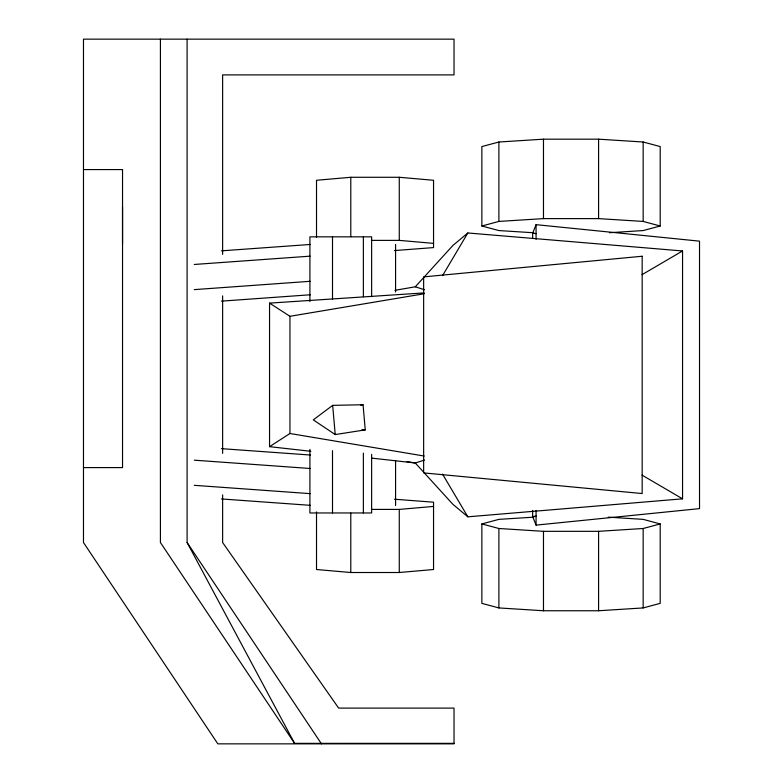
<?xml version="1.0" encoding="UTF-8"?>
<svg xmlns="http://www.w3.org/2000/svg" width="783" height="783" viewBox="0 0 783 783"><rect width="100%" height="100%" fill="white"/><g stroke="black" fill="none" stroke-linecap="round" stroke-linejoin="round"><path stroke-width="1.17" d="M222.626 254.377L222.626 74.894L454.032 74.894L454.032 39.15L83.478 39.15L83.478 542.521L217.84 743.85L454.032 743.85L454.032 708.106L338.647 708.106L222.626 542.521L222.626 494.905M122.54 243.572L122.54 169.578L83.478 169.578M532.646 238.159L532.646 233.275L536.071 224.662L699.522 241.154L699.522 508.627L536.071 525.119L532.646 516.516L532.646 510.408M442.522 275.675L467.843 232.972L682.551 250.961L682.551 498.83L467.843 516.819L452.926 504.35L415.274 462.998L406.896 461.539M394.926 290.327L415.274 286.803L452.926 245.441L467.843 232.972M332.667 405.359L313.288 419.884L335.222 434.555L365.25 429.877L363.058 404.752L332.667 405.359L335.222 434.555M424.132 292.901L269.548 303.119L269.548 446.672L289.955 433.498L424.259 456.049M642.04 274.667L682.551 250.961M424.543 460.042L415.274 462.998L371.553 458.094M609.428 232.708L643.166 230.564L660.196 226.003L660.196 146.568L643.166 142.007L598.584 139.178L543.48 139.178L498.898 142.007L481.868 146.568L481.868 226.003L498.898 230.564L533.84 232.776M481.868 226.003L498.898 221.432L543.48 218.614L598.584 218.614L643.166 221.432L660.196 226.003M608.225 517.152L643.166 519.364L660.196 523.935L660.196 603.36L643.166 607.931L598.584 610.75L543.48 610.75L498.898 607.931L481.868 603.36L481.868 523.935L498.898 519.364L533.84 517.152M481.868 523.935L498.898 528.496L543.48 531.324L598.584 531.324L643.166 528.496L660.196 523.935M360.826 405.154L363.058 404.752M269.548 303.119L289.955 316.293L424.259 293.742M532.646 516.516L536.277 516.154M394.417 250.58L433.547 247.594L433.547 180.276L399.271 177.281L350.794 177.281L316.518 180.276L316.518 237.298M371.396 509.41L399.271 509.41L433.547 506.425M316.518 511.906L316.518 569.515L350.794 572.51L399.271 572.51L433.547 569.515L433.547 502.197L394.417 499.211M221.423 250.844L310.42 244.453M194.292 264.468L310.117 256.158M194.292 289.622L310.117 281.303M221.423 301.142L310.42 294.76M371.396 240.381L399.271 240.381L433.547 243.366M83.478 467.598L122.54 467.598L122.54 206.947M160.417 39.16L160.417 542.521L294.584 743.361L454.032 743.351M361.854 429.857L365.25 429.877M221.423 448.649L310.42 455.031M194.292 460.169L310.117 468.488M194.292 485.323L310.117 493.633M221.423 498.947L310.42 505.338M532.646 233.275L536.277 233.628M269.548 446.672L310.831 451.292M415.274 286.803L424.543 289.749M642.04 475.124L682.551 498.83M187.098 39.15L187.098 542.521L321.461 743.85M442.532 474.116L467.843 516.819M187.098 542.521L294.584 743.361M643.166 142.007L643.166 221.432M643.166 528.496L643.166 607.931M598.584 139.178L598.584 218.614M598.584 531.324L598.584 610.75M543.48 139.178L543.48 218.614M543.48 531.324L543.48 610.75M536.071 224.662L536.071 239.324M536.071 510.467L536.071 525.119M498.898 142.007L498.898 221.432M498.898 528.496L498.898 607.931M399.271 177.281L399.271 240.381M399.271 509.41L399.271 572.51M395.581 244.413L395.581 292M395.581 460.394L395.581 505.534M371.631 296.698L371.631 236.838L309.911 236.838L309.911 301.592M371.631 454.316L371.631 512.963L309.911 512.963L309.911 449.422M363.361 236.838L363.361 296.698M363.361 453.093L363.361 512.963M350.794 177.281L350.794 236.74M350.794 513.051L350.794 572.51M332.501 236.838L332.501 299.145M332.501 450.646L332.501 512.963M289.955 316.293L289.955 433.498M222.626 295.886L222.626 453.386M642.168 256.247L423.642 276.888L423.642 472.903L642.168 493.544L642.168 256.247"/></g></svg>
